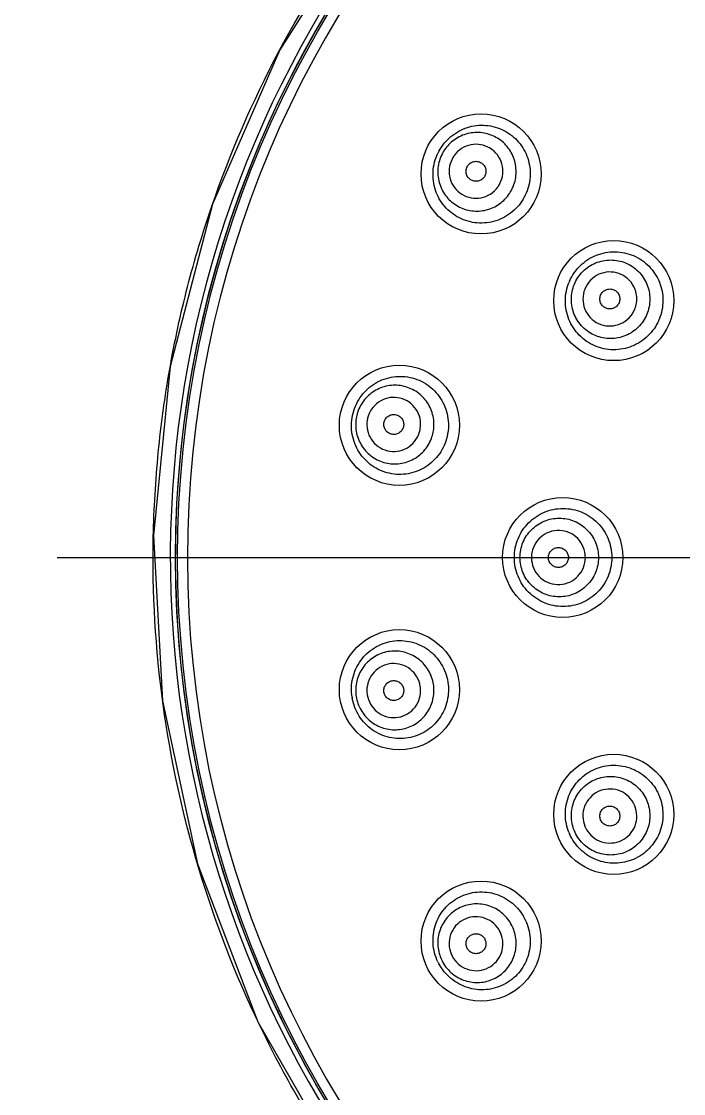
# Model space of a CAD drawing. Extents: x -6018 to -5598, y -4727 to -4430.
# Drawn here: x -5763.59 to -5758.3, y -4594.52 to -4585.95 of the extents above; entities that cross this region are included whole.
import ezdxf

# ---------------------------------------------------------------- set-up
doc = ezdxf.new("R2010")
doc.units = 0
doc.header["$LTSCALE"] = 7
doc.linetypes.add('CENTER', pattern=[2, 1.25, -0.25, 0.25, -0.25])
doc.layers.get('0').update_dxf_attribs({"color": 2, "linetype": 'CONTINUOUS'})
doc.layers.add('CENTER', color=1, linetype='CENTER')
doc.layers.add('DWG', color=7, linetype='CONTINUOUS')

# ---------------------------------------------------------------- blocks, each defined once
blk = doc.blocks.new('A$C62325126')
at = {"color": 7, "linetype": 'Continuous'}
for centre in [(6.8129, 53.2951), (7.8735, 52.2823), (6.1599, 51.2854), (7.465, 50.2288), (6.1599, 49.1722), (7.8735, 48.1754), (6.8129, 47.1625)]:
    blk.add_circle(centre, 0.48, dxfattribs=at)
for centre, radius, start, end in [((6.7833, 53.3102), 0.3168, 143.85244, 152.99303), ((6.8216, 53.2908), 0.3927, 153.00078, 154.43512), ((6.8222, 53.2904), 0.3934, 151.6817, 152.9994), ((6.7745, 53.3147), 0.2176, 143.85244, 152.99303), ((6.7697, 53.3172), 0.2176, 323.85244, 332.99303), ((6.7763, 53.3138), 0.3168, 323.85244, 332.99303), ((6.8119, 53.2957), 0.393, 331.7007, 332.99939), ((6.8114, 53.2959), 0.3936, 333.0005, 334.20368), ((7.8784, 52.2802), 0.3915, 156.1627, 157.49938), ((7.8434, 52.2947), 0.2169, 157.50223, 163.7151), ((7.8406, 52.2959), 0.2169, 337.50223, 343.7151), ((7.874, 52.282), 0.3918, 336.2965, 337.49952), ((6.1271, 51.2906), 0.3168, 161.85244, 170.99303), ((6.1173, 51.2921), 0.2176, 161.85244, 170.99303), ((6.112, 51.293), 0.2176, 341.85244, 350.99303), ((6.1193, 51.2919), 0.3168, 341.85244, 350.99303), ((6.1588, 51.2856), 0.393, 349.70069, 350.99939), ((7.4324, 50.2288), 0.2169, 180.00223, 186.2151), ((7.4294, 50.2288), 0.2169, 0.00223, 6.2151), ((6.112, 49.1647), 0.2176, 359.85244, 8.99303), ((6.1193, 49.1658), 0.3168, 359.85244, 8.99303), ((6.1695, 49.1737), 0.3927, 189.00078, 190.43509), ((6.1271, 49.167), 0.3168, 179.85244, 188.99303), ((6.1173, 49.1654), 0.2176, 179.85244, 188.99303), ((7.8406, 48.1617), 0.2169, 22.50223, 28.7151), ((7.8741, 48.1756), 0.3917, 22.50049, 23.71137), ((7.8434, 48.1629), 0.2169, 202.50223, 208.7151), ((7.8783, 48.1774), 0.3915, 202.50062, 203.83489), ((6.8114, 47.1617), 0.3936, 27.0005, 28.20364), ((6.8119, 47.1619), 0.393, 25.70067, 26.99939), ((6.7697, 47.1405), 0.2176, 17.85244, 26.99303), ((6.7763, 47.1438), 0.3168, 17.85244, 26.99303), ((6.7745, 47.1429), 0.2176, 197.85244, 206.99303), ((6.8222, 47.1672), 0.3934, 205.68166, 206.9994), ((6.8216, 47.1669), 0.3927, 207.00078, 208.43508), ((6.7833, 47.1473), 0.3168, 197.85244, 206.99303)]:
    blk.add_arc(centre, radius, start, end, dxfattribs=at)
for points, knots in [([(6.4758, 53.4771), (6.4997, 53.5214), (6.5651, 53.6015), (6.7001, 53.6755), (6.8526, 53.693), (6.9998, 53.6513), (7.12, 53.5564), (7.1951, 53.4226), (7.2143, 53.2699), (7.1877, 53.17), (7.1657, 53.1247)], [0, 0, 0, 0, 1136.191485, 2267.569115, 3392.79721, 4513.669392, 5634.486432, 6759.521293, 7890.571102, 9026.449468, 9026.449468, 9026.449468, 9026.449468]), ([(7.0585, 53.17), (7.0762, 53.2046), (7.0987, 53.2811), (7.0886, 53.3996), (7.0361, 53.5063), (6.9484, 53.5863), (6.8375, 53.6286), (6.7187, 53.6274), (6.6084, 53.583), (6.5504, 53.5284), (6.5275, 53.4971)], [0, 0, 0, 0, 1132.555301, 2263.298485, 3391.963904, 4518.820737, 5645.314601, 6773.084796, 7902.876598, 9034.927515, 9034.927515, 9034.927515, 9034.927515]), ([(6.9636, 53.2184), (6.9757, 53.2422), (6.9912, 53.2947), (6.9842, 53.3761), (6.9482, 53.4494), (6.8879, 53.5043), (6.8117, 53.5334), (6.7301, 53.5326), (6.6544, 53.5021), (6.6145, 53.4646), (6.5988, 53.4431)], [0, 0, 0, 0, 1134.430425, 2267.015368, 3397.488568, 4526.111441, 5654.371021, 6783.947985, 7915.580639, 9049.506663, 9049.506663, 9049.506663, 9049.506663]), ([(7.1579, 53.1094), (7.1341, 53.0651), (7.0689, 52.985), (6.9342, 52.911), (6.7819, 52.8932), (6.6347, 52.9346), (6.5145, 53.029), (6.4391, 53.1625), (6.4194, 53.315), (6.4456, 53.4149), (6.4673, 53.4602)], [0, 0, 0, 0, 1144.016874, 2283.172151, 3416.281607, 4545.156054, 5674.070567, 6807.320479, 7946.624689, 9090.994536, 9090.994536, 9090.994536, 9090.994536]), ([(6.501, 53.4541), (6.4834, 53.4194), (6.4608, 53.343), (6.471, 53.2245), (6.5235, 53.1178), (6.6112, 53.0378), (6.7221, 52.9954), (6.8409, 52.9967), (6.9512, 53.041), (7.0092, 53.0956), (7.0321, 53.127)], [0, 0, 0, 0, 1139.870303, 2277.916784, 3413.872081, 4548.007109, 5681.776825, 6816.831115, 7953.920071, 9093.282731, 9093.282731, 9093.282731, 9093.282731]), ([(6.5806, 53.4135), (6.5685, 53.3897), (6.553, 53.3372), (6.56, 53.2558), (6.596, 53.1825), (6.6563, 53.1276), (6.7325, 53.0985), (6.8141, 53.0993), (6.8898, 53.1298), (6.9297, 53.1673), (6.9454, 53.1888)], [0, 0, 0, 0, 1139.455288, 2277.05692, 3412.537455, 4546.159467, 5679.416577, 6813.996906, 7950.642031, 9089.590684, 9089.590684, 9089.590684, 9089.590684]), ([(6.7012, 53.3521), (6.7059, 53.3613), (6.7192, 53.3782), (6.747, 53.3939), (6.7787, 53.3977), (6.8094, 53.3891), (6.8344, 53.3693), (6.8499, 53.3414), (6.8536, 53.3097), (6.8477, 53.2891), (6.843, 53.2798)], [0, 0, 0, 0, 1136.727786, 2271.636121, 3404.088797, 4534.975144, 5665.849845, 6798.371145, 7933.446602, 9070.242941, 9070.242941, 9070.242941, 9070.242941]), ([(6.843, 53.2798), (6.8383, 53.2706), (6.825, 53.2537), (6.7972, 53.238), (6.7655, 53.2342), (6.7348, 53.2428), (6.7098, 53.2626), (6.6943, 53.2905), (6.6906, 53.3222), (6.6965, 53.3428), (6.7012, 53.3521)], [0, 0, 0, 0, 1138.357185, 2274.892313, 3408.96826, 4541.475634, 5673.971344, 6808.116015, 7944.818503, 9083.24434, 9083.24434, 9083.24434, 9083.24434]), ([(7.5203, 52.4384), (7.5408, 52.4848), (7.6003, 52.5703), (7.7308, 52.6545), (7.8832, 52.6829), (8.0346, 52.6509), (8.1623, 52.5634), (8.2469, 52.4335), (8.2761, 52.281), (8.2554, 52.1789), (8.236, 52.1321)], [0, 0, 0, 0, 1138.184306, 2273.180309, 3404.272957, 4532.618193, 5660.970897, 6791.999902, 7926.845854, 9064.588934, 9064.588934, 9064.588934, 9064.588934]), ([(7.5582, 52.4128), (7.5739, 52.4506), (7.6206, 52.5208), (7.725, 52.5907), (7.8483, 52.6155), (7.9715, 52.591), (8.0759, 52.5212), (8.1455, 52.4165), (8.1699, 52.2932), (8.1534, 52.2106), (8.1377, 52.1728)], [0, 0, 0, 0, 1136.223681, 2271.259856, 3405.075094, 4537.939704, 5670.804659, 6804.620727, 7939.657734, 9075.881759, 9075.881759, 9075.881759, 9075.881759]), ([(8.0488, 52.235), (8.0564, 52.2611), (8.0618, 52.3166), (8.0385, 52.3965), (7.9873, 52.4621), (7.9155, 52.5041), (7.8332, 52.5163), (7.7522, 52.4972), (7.684, 52.4495), (7.6533, 52.4028), (7.643, 52.3777)], [0, 0, 0, 0, 1137.48362, 2273.566776, 3408.514096, 4542.607004, 5676.84095, 6812.134013, 7948.578123, 9086.240709, 9086.240709, 9086.240709, 9086.240709]), ([(8.2327, 52.1245), (8.2124, 52.0781), (8.153, 51.9924), (8.0226, 51.9079), (7.8701, 51.8793), (7.7186, 51.911), (7.5907, 51.9985), (7.5058, 52.1284), (7.4766, 52.281), (7.4973, 52.3832), (7.5167, 52.4301)], [0, 0, 0, 0, 1145.572401, 2288.049647, 3426.715484, 4562.775948, 5699.005775, 6838.054945, 7980.950877, 9126.841889, 9126.841889, 9126.841889, 9126.841889]), ([(8.1377, 52.1728), (8.1221, 52.135), (8.0753, 52.0649), (7.9709, 51.995), (7.8477, 51.9702), (7.7245, 51.9946), (7.6201, 52.0645), (7.5504, 52.1691), (7.526, 52.2924), (7.5426, 52.375), (7.5582, 52.4128)], [0, 0, 0, 0, 1142.404542, 2283.61512, 3423.598117, 4562.625317, 5701.652862, 6841.636695, 7982.848109, 9125.252996, 9125.252996, 9125.252996, 9125.252996]), ([(7.7683, 52.3258), (7.7723, 52.3354), (7.7842, 52.3533), (7.8107, 52.3711), (7.8421, 52.3773), (7.8734, 52.3711), (7.8999, 52.3534), (7.9177, 52.3268), (7.9239, 52.2954), (7.9197, 52.2744), (7.9157, 52.2648)], [0, 0, 0, 0, 1140.192861, 2279.298226, 3416.985897, 4553.844, 5690.690296, 6828.446676, 7967.719421, 9107.980862, 9107.980862, 9107.980862, 9107.980862]), ([(7.6352, 52.3556), (7.6275, 52.3295), (7.6222, 52.274), (7.6455, 52.1941), (7.6967, 52.1285), (7.7685, 52.0865), (7.8508, 52.0743), (7.9318, 52.0934), (8, 52.1411), (8.0306, 52.1878), (8.041, 52.2129)], [0, 0, 0, 0, 1142.633351, 2283.859899, 3423.945468, 4563.172756, 5702.541721, 6842.974599, 7984.563735, 9127.376862, 9127.376862, 9127.376862, 9127.376862]), ([(7.9157, 52.2648), (7.9117, 52.2552), (7.8998, 52.2373), (7.8733, 52.2196), (7.8419, 52.2133), (7.8106, 52.2195), (7.784, 52.2372), (7.7663, 52.2638), (7.7601, 52.2952), (7.7643, 52.3162), (7.7683, 52.3258)], [0, 0, 0, 0, 1141.764405, 2282.439815, 3421.695578, 4560.120629, 5698.533857, 6837.858422, 7978.701443, 9120.534523, 9120.534523, 9120.534523, 9120.534523]), ([(5.7816, 51.3453), (5.7896, 51.3957), (5.8256, 51.4943), (5.931, 51.6096), (6.0721, 51.6757), (6.2273, 51.6822), (6.3729, 51.6281), (6.4866, 51.5216), (6.5512, 51.3794), (6.5549, 51.2745), (6.547, 51.2241)], [0, 0, 0, 0, 1167.929999, 2331.175773, 3488.019844, 4640.265985, 5792.440685, 6949.050304, 8111.923739, 9279.55195, 9279.55195, 9279.55195, 9279.55195]), ([(6.4322, 51.2423), (6.4383, 51.2806), (6.4361, 51.3603), (6.3898, 51.4699), (6.3069, 51.5552), (6.1988, 51.6041), (6.0802, 51.6101), (5.9676, 51.5723), (5.8764, 51.496), (5.8381, 51.4261), (5.826, 51.3892)], [0, 0, 0, 0, 1163.630834, 2325.399498, 3485.033245, 4642.808905, 5800.211964, 6958.926727, 8119.71876, 9282.831824, 9282.831824, 9282.831824, 9282.831824]), ([(6.3269, 51.2589), (6.3311, 51.2853), (6.3296, 51.3401), (6.2978, 51.4153), (6.2409, 51.4739), (6.1666, 51.5075), (6.0851, 51.5116), (6.0078, 51.4856), (5.9452, 51.4332), (5.9188, 51.3852), (5.9105, 51.3599)], [0, 0, 0, 0, 1165.592982, 2329.289455, 3490.816035, 4650.441583, 5809.694187, 6970.300716, 8133.019597, 9298.094777, 9298.094777, 9298.094777, 9298.094777]), ([(6.5455, 51.2153), (6.5364, 51.1655), (6.4987, 51.0684), (6.392, 50.956), (6.251, 50.8925), (6.0969, 50.8881), (5.9529, 50.9432), (5.8408, 51.0497), (5.7773, 51.1912), (5.7737, 51.2953), (5.7816, 51.3453)], [0, 0, 0, 0, 1174.406819, 2343.767359, 3506.871224, 4665.684162, 5824.692958, 6988.333654, 8158.23188, 9332.949168, 9332.949168, 9332.949168, 9332.949168]), ([(5.8142, 51.3402), (5.8081, 51.3018), (5.8103, 51.2221), (5.8566, 51.1125), (5.9394, 51.0273), (6.0476, 50.9783), (6.1662, 50.9723), (6.2788, 51.0102), (6.3699, 51.0864), (6.4082, 51.1563), (6.4203, 51.1932)], [0, 0, 0, 0, 1171.24338, 2340.612406, 3507.832549, 4673.18245, 5838.157311, 7004.452459, 8172.838465, 9343.560687, 9343.560687, 9343.560687, 9343.560687]), ([(6.0361, 51.305), (6.0377, 51.3153), (6.0451, 51.3354), (6.0667, 51.3589), (6.0956, 51.3723), (6.1275, 51.3736), (6.1574, 51.3626), (6.1808, 51.3408), (6.1941, 51.3118), (6.1949, 51.2904), (6.1932, 51.2801)], [0, 0, 0, 0, 1168.124762, 2334.379996, 3498.111625, 4660.23332, 5822.342678, 6986.143941, 8152.570026, 9320.764868, 9320.764868, 9320.764868, 9320.764868]), ([(5.9024, 51.3262), (5.8982, 51.2998), (5.8997, 51.2451), (5.9315, 51.1698), (5.9884, 51.1113), (6.0627, 51.0776), (6.1442, 51.0735), (6.2215, 51.0995), (6.2842, 51.1519), (6.3105, 51.1999), (6.3188, 51.2252)], [0, 0, 0, 0, 1170.822602, 2339.740186, 3506.478142, 4671.306536, 5835.760314, 7001.57409, 8169.509696, 9339.812173, 9339.812173, 9339.812173, 9339.812173]), ([(6.1932, 51.2801), (6.1916, 51.2698), (6.1842, 51.2497), (6.1626, 51.2262), (6.1337, 51.2128), (6.1018, 51.2115), (6.0719, 51.2226), (6.0486, 51.2443), (6.0352, 51.2733), (6.0344, 51.2947), (6.0361, 51.305)], [0, 0, 0, 0, 1169.472213, 2337.072741, 3502.146753, 4665.608974, 5829.058844, 6994.202571, 8161.974147, 9331.516521, 9331.516521, 9331.516521, 9331.516521]), ([(7.0788, 50.2288), (7.0788, 50.2799), (7.0991, 50.3829), (7.1856, 50.5133), (7.3153, 50.6006), (7.4682, 50.6312), (7.6211, 50.6005), (7.7506, 50.5132), (7.8371, 50.3829), (7.8574, 50.2798), (7.8574, 50.2288)], [0, 0, 0, 0, 1168.815432, 2334.618291, 3496.391379, 4655.238267, 5813.997067, 6975.476085, 8140.902176, 9309.33713, 9309.33713, 9309.33713, 9309.33713]), ([(7.1238, 50.2288), (7.1238, 50.2697), (7.1401, 50.3524), (7.2099, 50.4569), (7.3142, 50.527), (7.4374, 50.5516), (7.5606, 50.527), (7.665, 50.4569), (7.7347, 50.3524), (7.751, 50.2697), (7.751, 50.2288)], [0, 0, 0, 0, 1166.812276, 2332.457963, 3496.850221, 4660.319487, 5823.740529, 6987.981993, 8153.470951, 9320.214262, 9320.214262, 9320.214262, 9320.214262]), ([(7.6451, 50.2523), (7.6421, 50.2793), (7.6258, 50.3326), (7.5737, 50.3975), (7.5013, 50.4386), (7.4189, 50.4498), (7.3382, 50.4296), (7.2707, 50.3809), (7.2259, 50.3108), (7.2155, 50.256), (7.2155, 50.2288)], [0, 0, 0, 0, 1167.410721, 2333.383885, 3498.191316, 4662.122086, 5826.197952, 6991.361076, 8157.705579, 9325.300414, 9325.300414, 9325.300414, 9325.300414]), ([(7.3512, 50.2288), (7.3512, 50.2392), (7.3553, 50.2602), (7.3731, 50.2868), (7.3996, 50.3046), (7.4309, 50.3109), (7.4623, 50.3046), (7.4888, 50.2868), (7.5065, 50.2602), (7.5107, 50.2392), (7.5107, 50.2288)], [0, 0, 0, 0, 1170.210015, 2339.304107, 3506.943111, 4673.730408, 5840.505231, 7008.213895, 8177.478918, 9347.758964, 9347.758964, 9347.758964, 9347.758964]), ([(7.8574, 50.2288), (7.8574, 50.1778), (7.8371, 50.0748), (7.7506, 49.9444), (7.6211, 49.8571), (7.4682, 49.8264), (7.3152, 49.857), (7.1856, 49.9443), (7.0991, 50.0747), (7.0788, 50.1778), (7.0788, 50.2288)], [0, 0, 0, 0, 1174.113708, 2345.266748, 3512.492394, 4676.954603, 5841.506489, 7008.922225, 8180.308224, 9354.794115, 9354.794115, 9354.794115, 9354.794115]), ([(7.751, 50.2288), (7.751, 50.1879), (7.7347, 50.1052), (7.665, 50.0007), (7.5606, 49.9306), (7.4374, 49.9061), (7.3142, 49.9306), (7.2099, 50.0007), (7.1401, 50.1052), (7.1238, 50.1879), (7.1238, 50.2288)], [0, 0, 0, 0, 1171.398028, 2341.545945, 3510.395655, 4678.207737, 5846.070603, 7014.966985, 8185.204149, 9356.613722, 9356.613722, 9356.613722, 9356.613722]), ([(7.2168, 50.2053), (7.2197, 50.1784), (7.236, 50.125), (7.2881, 50.0601), (7.3605, 50.019), (7.4429, 50.0078), (7.5237, 50.028), (7.5912, 50.0767), (7.6359, 50.1469), (7.6464, 50.2017), (7.6464, 50.2288)], [0, 0, 0, 0, 1172.327788, 2343.211964, 3512.925498, 4681.758677, 5850.737565, 7020.808289, 8192.065369, 9364.578047, 9364.578047, 9364.578047, 9364.578047]), ([(7.5107, 50.2288), (7.5107, 50.2184), (7.5065, 50.1974), (7.4888, 50.1708), (7.4623, 50.153), (7.4309, 50.1467), (7.3996, 50.153), (7.3731, 50.1708), (7.3553, 50.1974), (7.3512, 50.2184), (7.3512, 50.2288)], [0, 0, 0, 0, 1171.368841, 2341.620654, 3510.415938, 4678.358671, 5846.288918, 7015.153932, 8185.576845, 9357.015787, 9357.015787, 9357.015787, 9357.015787]), ([(5.7816, 49.1123), (5.7736, 49.1627), (5.7774, 49.2676), (5.842, 49.4098), (5.9558, 49.5163), (6.1014, 49.5704), (6.2566, 49.5639), (6.3976, 49.4978), (6.503, 49.3825), (6.539, 49.2839), (6.547, 49.2335)], [0, 0, 0, 0, 1196.220913, 2387.644588, 3572.511497, 4752.668645, 5932.751979, 7117.377202, 8308.417974, 9504.329147, 9504.329147, 9504.329147, 9504.329147]), ([(6.4322, 49.2153), (6.4261, 49.2537), (6.3994, 49.3288), (6.3215, 49.4187), (6.2164, 49.4742), (6.0984, 49.4874), (5.9838, 49.4564), (5.8884, 49.3856), (5.8252, 49.2849), (5.8104, 49.2066), (5.8103, 49.1678)], [0, 0, 0, 0, 1191.19321, 2380.479866, 3567.581005, 4752.780277, 5937.598492, 7123.759794, 8312.047657, 9502.711348, 9502.711348, 9502.711348, 9502.711348]), ([(6.3269, 49.1987), (6.3227, 49.225), (6.3044, 49.2766), (6.2509, 49.3384), (6.1787, 49.3765), (6.0976, 49.3855), (6.0189, 49.3643), (5.9534, 49.3156), (5.91, 49.2465), (5.8998, 49.1927), (5.8997, 49.166)], [0, 0, 0, 0, 1193.12099, 2384.300406, 3573.25865, 4760.271197, 5946.902362, 7134.919743, 8325.099451, 9517.690927, 9517.690927, 9517.690927, 9517.690927]), ([(6.547, 49.2335), (6.5549, 49.1835), (6.5513, 49.0795), (6.4879, 48.9382), (6.376, 48.8317), (6.2322, 48.7764), (6.0782, 48.7806), (5.9372, 48.8437), (5.8304, 48.9559), (5.7924, 49.0528), (5.7832, 49.1026)], [0, 0, 0, 0, 1200.56331, 2396.359252, 3585.773782, 4770.575167, 5955.273914, 7144.469245, 8340.066463, 9541.032262, 9541.032262, 9541.032262, 9541.032262]), ([(6.0361, 49.1526), (6.0344, 49.1629), (6.0352, 49.1843), (6.0485, 49.2133), (6.0719, 49.2351), (6.1018, 49.2461), (6.1337, 49.2448), (6.1626, 49.2314), (6.1842, 49.2079), (6.1916, 49.1878), (6.1932, 49.1775)], [0, 0, 0, 0, 1195.697454, 2389.48153, 3580.682434, 4770.235125, 5959.774792, 7151.046019, 8345.004026, 9540.77282, 9540.77282, 9540.77282, 9540.77282]), ([(5.8142, 49.1175), (5.8203, 49.0791), (5.847, 49.004), (5.9249, 48.9141), (6.03, 48.8586), (6.148, 48.8454), (6.2626, 48.8764), (6.358, 48.9472), (6.4212, 49.0479), (6.436, 49.1262), (6.4361, 49.165)], [0, 0, 0, 0, 1198.350826, 2394.783642, 3589.01781, 4781.338681, 5973.276206, 7166.564889, 8361.992911, 9559.811036, 9559.811036, 9559.811036, 9559.811036]), ([(5.9024, 49.1314), (5.9066, 49.1051), (5.9249, 49.0535), (5.9784, 48.9917), (6.0506, 48.9536), (6.1317, 48.9446), (6.2104, 48.9658), (6.276, 49.0145), (6.3193, 49.0836), (6.3295, 49.1374), (6.3296, 49.1641)], [0, 0, 0, 0, 1198.038408, 2394.127239, 3587.985743, 4779.890532, 5971.412367, 7164.326131, 8359.411134, 9556.917845, 9556.917845, 9556.917845, 9556.917845]), ([(6.1932, 49.1775), (6.1949, 49.1672), (6.1941, 49.1458), (6.1808, 49.1168), (6.1574, 49.095), (6.1275, 49.084), (6.0956, 49.0853), (6.0667, 49.0987), (6.0451, 49.1222), (6.0377, 49.1423), (6.0361, 49.1526)], [0, 0, 0, 0, 1196.633044, 2391.351213, 3583.48419, 4773.967663, 5964.438103, 7156.641457, 8351.533693, 9548.238133, 9548.238133, 9548.238133, 9548.238133]), ([(7.5167, 48.0276), (7.4973, 48.0744), (7.4766, 48.1766), (7.5058, 48.3292), (7.5907, 48.4592), (7.7186, 48.5466), (7.8701, 48.5783), (8.0226, 48.5497), (8.1529, 48.4652), (8.2123, 48.3795), (8.2327, 48.3331)], [0, 0, 0, 0, 1193.622852, 2384.20077, 3570.693158, 4754.169709, 5937.469701, 7123.453436, 8313.442954, 9506.723675, 9506.723675, 9506.723675, 9506.723675]), ([(7.5582, 48.0448), (7.5426, 48.0826), (7.526, 48.1652), (7.5504, 48.2885), (7.6201, 48.3931), (7.7245, 48.463), (7.8477, 48.4874), (7.9709, 48.4627), (8.0753, 48.3927), (8.1221, 48.3226), (8.1377, 48.2848)], [0, 0, 0, 0, 1191.327032, 2381.409481, 3570.21178, 4758.016839, 5945.821537, 7134.622963, 8324.704541, 9516.031213, 9516.031213, 9516.031213, 9516.031213]), ([(8.0309, 48.266), (8.0178, 48.2898), (7.9823, 48.3328), (7.9094, 48.3728), (7.8268, 48.383), (7.7463, 48.3619), (7.6795, 48.3124), (7.6357, 48.2415), (7.6212, 48.1596), (7.6326, 48.105), (7.643, 48.0799)], [0, 0, 0, 0, 1191.293012, 2381.118917, 3569.755367, 4757.497542, 5945.388122, 7134.388374, 8324.594086, 9516.075408, 9516.075408, 9516.075408, 9516.075408]), ([(8.236, 48.3255), (8.2554, 48.2787), (8.2761, 48.1766), (8.2469, 48.0241), (8.1622, 47.8942), (8.0346, 47.8067), (7.8832, 47.7747), (7.7308, 47.8031), (7.6003, 47.8873), (7.5407, 47.9728), (7.5203, 48.0192)], [0, 0, 0, 0, 1195.989466, 2388.996995, 3578.032998, 4764.224484, 5950.410891, 7139.410501, 8332.42979, 9528.865735, 9528.865735, 9528.865735, 9528.865735]), ([(8.1377, 48.2848), (8.1534, 48.247), (8.1699, 48.1644), (8.1455, 48.0411), (8.0759, 47.9364), (7.9715, 47.8666), (7.8483, 47.8422), (7.725, 47.8669), (7.6206, 47.9368), (7.5739, 48.007), (7.5582, 48.0448)], [0, 0, 0, 0, 1193.58713, 2385.927316, 3576.984923, 4767.043397, 5957.101511, 7148.158244, 8340.497557, 9534.084326, 9534.084326, 9534.084326, 9534.084326]), ([(7.6531, 48.0587), (7.6662, 48.0349), (7.7016, 47.9918), (7.7746, 47.9518), (7.8572, 47.9416), (7.9376, 47.9627), (8.0045, 48.0122), (8.0482, 48.0831), (8.0627, 48.165), (8.0514, 48.2197), (8.041, 48.2448)], [0, 0, 0, 0, 1195.235791, 2388.99962, 3581.570057, 4773.243259, 5965.065357, 7158.0008, 8352.145694, 9547.570418, 9547.570418, 9547.570418, 9547.570418]), ([(7.7683, 48.1318), (7.7643, 48.1414), (7.7601, 48.1624), (7.7663, 48.1938), (7.784, 48.2204), (7.8106, 48.2381), (7.8419, 48.2444), (7.8732, 48.2381), (7.8998, 48.2203), (7.9117, 48.2024), (7.9157, 48.1928)], [0, 0, 0, 0, 1193.900337, 2386.662466, 3577.940122, 4768.348623, 5958.744037, 7150.09189, 8343.027536, 9536.998961, 9536.998961, 9536.998961, 9536.998961]), ([(7.9157, 48.1928), (7.9197, 48.1832), (7.9239, 48.1622), (7.9177, 48.1309), (7.9, 48.1042), (7.8734, 48.0865), (7.8421, 48.0803), (7.8107, 48.0866), (7.7842, 48.1043), (7.7723, 48.1222), (7.7683, 48.1318)], [0, 0, 0, 0, 1194.475397, 2387.812037, 3579.66349, 4770.645369, 5961.614154, 7153.535837, 8347.046078, 9541.592597, 9541.592597, 9541.592597, 9541.592597]), ([(6.4676, 46.9967), (6.4458, 47.042), (6.4194, 47.142), (6.4389, 47.2947), (6.5143, 47.4284), (6.6347, 47.523), (6.782, 47.5644), (6.9344, 47.5465), (7.0693, 47.4723), (7.1345, 47.392), (7.1582, 47.3477)], [0, 0, 0, 0, 1218.365413, 2431.570086, 3638.180429, 4840.118491, 6041.995552, 7248.394153, 8461.242689, 9679.270271, 9679.270271, 9679.270271, 9679.270271]), ([(7.0585, 47.2876), (7.0409, 47.3222), (6.9923, 47.3854), (6.8905, 47.4469), (6.7733, 47.4671), (6.657, 47.4432), (6.5576, 47.3783), (6.4887, 47.2815), (6.4598, 47.1662), (6.4699, 47.0872), (6.4818, 47.0502)], [0, 0, 0, 0, 1212.592156, 2423.24332, 3631.669793, 4838.160549, 6044.26378, 7251.734464, 8461.369882, 9673.423532, 9673.423532, 9673.423532, 9673.423532]), ([(7.166, 47.3324), (7.1878, 47.2871), (7.2143, 47.1873), (7.1949, 47.0348), (7.1199, 46.9011), (6.9999, 46.8064), (6.8528, 46.7646), (6.7005, 46.782), (6.5656, 46.8557), (6.5001, 46.9356), (6.4762, 46.9799)], [0, 0, 0, 0, 1220.283655, 2435.382886, 3644.033219, 4848.164885, 6052.337416, 7261.133026, 8476.3865, 9697.044574, 9697.044574, 9697.044574, 9697.044574]), ([(6.9636, 47.2392), (6.9515, 47.263), (6.9181, 47.3064), (6.8481, 47.3486), (6.7676, 47.3625), (6.6878, 47.3461), (6.6195, 47.3016), (6.5722, 47.235), (6.5523, 47.1558), (6.5592, 47.1015), (6.5674, 47.0762)], [0, 0, 0, 0, 1214.371606, 2426.766869, 3636.901486, 4845.056068, 6052.822853, 7262.000781, 8473.379522, 9687.212708, 9687.212708, 9687.212708, 9687.212708]), ([(6.501, 47.0036), (6.5187, 46.9689), (6.5673, 46.9057), (6.6691, 46.8443), (6.7863, 46.824), (6.9026, 46.848), (7.002, 46.9128), (7.0709, 47.0097), (7.0998, 47.1249), (7.0897, 47.204), (7.0778, 47.241)], [0, 0, 0, 0, 1218.612833, 2435.275037, 3649.701504, 4862.182642, 6074.274332, 7287.740263, 8503.381679, 9721.453331, 9721.453331, 9721.453331, 9721.453331]), ([(6.5806, 47.0441), (6.5927, 47.0203), (6.6261, 46.9769), (6.6961, 46.9347), (6.7766, 46.9208), (6.8564, 46.9372), (6.9247, 46.9818), (6.972, 47.0483), (6.9919, 47.1275), (6.985, 47.1818), (6.9768, 47.2072)], [0, 0, 0, 0, 1218.508256, 2435.033437, 3649.290271, 4861.560325, 6073.441261, 7286.738147, 8502.243343, 9720.211345, 9720.211345, 9720.211345, 9720.211345]), ([(6.7012, 47.1055), (6.6965, 47.1148), (6.6906, 47.1354), (6.6943, 47.1671), (6.7098, 47.195), (6.7348, 47.2148), (6.7655, 47.2234), (6.7972, 47.2196), (6.825, 47.2039), (6.8383, 47.1871), (6.843, 47.1778)], [0, 0, 0, 0, 1216.804996, 2431.663196, 3643.892749, 4854.44481, 6064.983235, 7277.283427, 8492.317706, 9709.19492, 9709.19492, 9709.19492, 9709.19492]), ([(6.843, 47.1778), (6.8477, 47.1685), (6.8536, 47.1479), (6.8499, 47.1162), (6.8344, 47.0883), (6.8094, 47.0685), (6.7787, 47.0599), (6.747, 47.0638), (6.7192, 47.0794), (6.7059, 47.0963), (6.7012, 47.1055)], [0, 0, 0, 0, 1217.24377, 2432.540041, 3645.206718, 4856.195298, 6067.170236, 7279.907578, 8495.379991, 9712.696005, 9712.696005, 9712.696005, 9712.696005])]:
    blk.add_open_spline(points, degree=3, knots=knots, dxfattribs=at)
at = {"layer": 'CENTER'}
blk.add_line((3.4233, 50.2288), (21.5499, 50.2288), dxfattribs=at)
at = {"layer": 'DWG'}
blk.add_lwpolyline([(12.8311, 58.8688), (11.57, 58.776), (10.2552, 58.4753), (9.0049, 57.975), (7.8481, 57.2867), (6.8146, 56.4292), (5.9242, 55.4185), (5.2033, 54.2863), (4.6655, 53.0521), (4.3273, 51.7547), (4.193, 50.4039), (4.2673, 49.0825), (4.5458, 47.7789), (5.0296, 46.5172), (5.6956, 45.3574), (6.5191, 44.3282), (7.6152, 43.3057)], dxfattribs=at)
for radius in [8.46, 8.4439]:
    blk.add_circle((12.831, 50.2288), radius, dxfattribs=at)
for centre, radius, start, end in [((12.8307, 50.2289), 8.5016, 89.9984, 233.14687), ((12.8302, 50.229), 8.4611, 90.88403, 232.03392), ((12.831, 50.2288), 8.3649, 270.25688, 270)]:
    blk.add_arc(centre, radius, start, end, dxfattribs=at)
blk.add_open_spline([(7.6081, 43.3123), (7.44, 43.4613), (7.0997, 43.7545), (6.6108, 44.2188), (6.1622, 44.7217), (5.7545, 45.2574), (5.3899, 45.8226), (4.9643, 46.61), (4.548, 47.6525), (4.2487, 48.966), (4.1715, 50.0882), (4.2166, 50.9849), (4.3014, 51.6536), (4.4376, 52.3138), (4.6881, 53.1765), (5.1263, 54.2147), (5.8397, 55.3629), (6.7223, 56.3874), (7.7537, 57.2623), (8.9088, 57.966), (10.1594, 58.4814), (11.4744, 58.7966), (12.374, 58.8681), (12.823, 58.8686)], degree=3, knots=[0, 0, 0, 0, 730.195175, 1460.159172, 2189.529115, 2918.241646, 3646.116849, 4373.200535, 5825.282367, 7278.620184, 8735.311066, 9464.836313, 10194.414167, 10923.992556, 11653.630079, 13111.848547, 14570.579642, 16029.858808, 17489.291453, 18948.766486, 20408.247461, 21867.741993, 23327.227309, 23327.227309, 23327.227309, 23327.227309], dxfattribs=at)

msp = doc.modelspace()

# ---------------------------------------------------------------- linework, layer by layer
at = {"layer": 'CENTER'}
msp.add_open_spline([(-5811.00907, -4585.15421), (-5811.84175, -4614.74728), (-5813.08442, -4658.91142), (-5756.49577, -4653.57992), (-5754.24139, -4640.68305), (-5754.03194, -4639.28884)], degree=3, knots=[0, 0, 0, 0, 70.3439007, 104.9799017, 109.1137943, 109.1137943, 109.1137943, 109.1137943], dxfattribs=at)

# ---------------------------------------------------------------- block references
at = {"layer": 'DWG'}
msp.add_blockref('A$C62325126', (-5766.73294, -4640.46422), dxfattribs=at)

doc.saveas('drawing.dxf')
